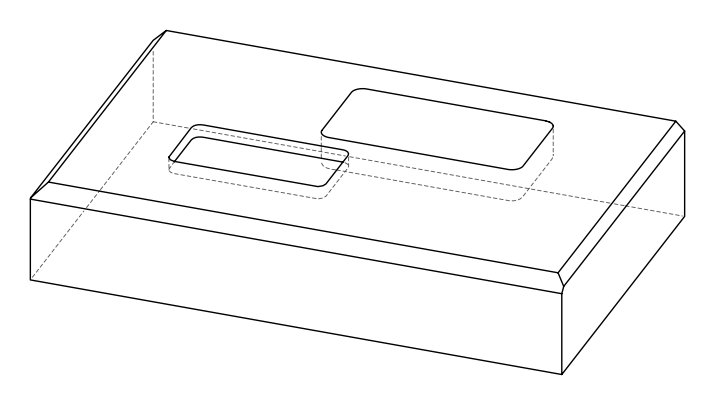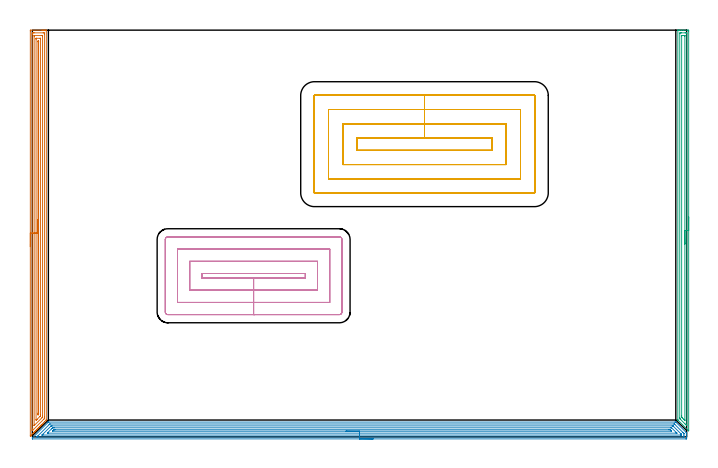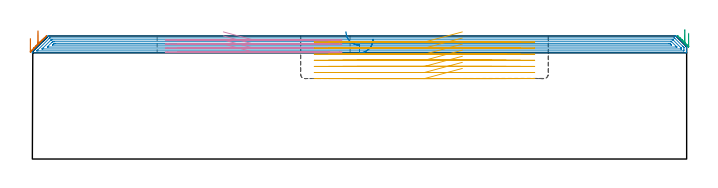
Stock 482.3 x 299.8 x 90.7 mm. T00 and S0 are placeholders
(PLAN: 5 operations, 2 tool changes, 68 min)
(1 AREA_MILL | FG_CHAMFER_SURFACE | UGT0205_001 | 11.92 min | 20881 mm3)
(2 AREA_MILL_1 | FG_CHAMFER_SURFACE_1 | UGT0205_001 | 19.19 min | 36489 mm3)
(3 AREA_MILL_2 | FG_CHAMFER_SURFACE_2 | UGT0205_001 | 7.22 min | 9268 mm3)
(4 MILL_RECTANGULAR_POCKET | POCKET_RECTANGULAR_STRAIGHT | NXT0201_011 | Follow Part, ap 3, ae 75% | 9.12 min | 116656 mm3)
(5 MILL_RECTANGULAR_POCKET_1 | POCKET_RECTANGULAR_STRAIGHT_1 | UGT0201_095 | Follow Part, ap 5, ae 75% | 20.51 min | 523767 mm3)
(TOOL UGT0205_001 | Chamfer Mill 20 x 3 x 45 deg. | D20 FL50 Z2)
(TOOL NXT0201_011 | ENDMILL 12mm [2P460-1200-NA 1630] | D12 FL38 Z6)
(TOOL UGT0201_095 | End mill 20 mm | D20 R3 FL38 Z4)
(OP 1 AREA_MILL)
G17 G21 G94 G90
T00 M6
G54
G17 G0 G90 X-1.5 Y140.2 S1061 M3
G43 Z100.7 H0
Z88.9
G94 G1 Y140.238 Z88.028 F250.
Y140.352 Z87.163
Y140.541 Z86.312
Y140.803 Z85.48
Y141.137 Z84.674
Y141.54 Z83.9
Y142.008 Z83.164
Y142.54 Z82.472
Y143.129 Z81.829
Y143.772 Z81.239
Y144.464 Z80.708
Y145.2 Z80.24
Y145.974 Z79.837
Y146.78 Z79.503
Y147.612 Z79.241
Y148.464 Z79.052
Y149.328 Z78.938
Y150.2 Z78.9
Y299.198
X-1.497 Y299.528 Z78.901
X-1.492 Y299.79 Z78.906
X-1.226 Y299.8 Z79.171
X7.068 Z87.462
X7.647 Z88.044
X7.958 Z88.354
X8.536 Z88.933
X8.847 Z89.242
X9.469 Z89.868
X9.906 Z90.306
X10.26 Y299.794 Z90.652
X10.297 Y299.79 Z90.688
X10.3 Y299.644 Z90.7
Y12.801
X10.294 Y12.396 Z90.692
X10.229 Y12.329 Z90.629
X10.181 Y12.281 Z90.58
X8.917 Y11.016 Z89.316
X8.024 Y10.124 Z88.423
X7.132 Y9.232 Z87.531
X7.068 Y9.167 Z87.465
X7.005 Y9.104 Z87.404
X6.835 Y8.934 Z87.234
X6.772 Y8.87 Z87.168
X6.709 Y8.809 Z87.108
X6.537 Y8.637 Z86.936
X6.476 Y8.575 Z86.873
X6.414 Y8.513 Z86.813
X6.24 Y8.34 Z86.639
X6.179 Y8.277 Z86.575
X6.118 Y8.218 Z86.517
X5.943 Y8.042 Z86.342
X5.882 Y7.981 Z86.279
X5.822 Y7.922 Z86.221
X5.645 Y7.745 Z86.044
X5.586 Y7.684 Z85.983
X5.527 Y7.626 Z85.926
X5.348 Y7.447 Z85.747
X5.289 Y7.388 Z85.686
X5.231 Y7.331 Z85.63
X5.05 Y7.15 Z85.449
X4.993 Y7.091 Z85.39
X4.936 Y7.035 Z85.335
X4.753 Y6.853 Z85.152
X4.696 Y6.795 Z85.093
X4.64 Y6.74 Z85.039
X4.456 Y6.555 Z84.855
X4.4 Y6.498 Z84.797
X4.345 Y6.444 Z84.744
X4.158 Y6.258 Z84.557
X4.103 Y6.202 Z84.5
X4.049 Y6.149 Z84.448
X3.861 Y5.96 Z84.26
X3.807 Y5.906 Z84.204
X3.753 Y5.853 Z84.152
X3.563 Y5.663 Z83.962
X3.511 Y5.609 Z83.907
X3.458 Y5.557 Z83.857
X3.266 Y5.366 Z83.665
X3.214 Y5.313 Z83.611
X3.162 Y5.262 Z83.561
X2.969 Y5.068 Z83.368
X2.918 Y5.016 Z83.314
X2.867 Y4.966 Z83.266
X2.671 Y4.771 Z83.07
X2.621 Y4.72 Z83.018
X2.571 Y4.671 Z82.97
X2.374 Y4.473 Z82.773
X2.325 Y4.423 Z82.722
X2.276 Y4.375 Z82.675
X2.076 Y4.176 Z82.475
X2.028 Y4.127 Z82.425
X1.98 Y4.08 Z82.379
X1.779 Y3.879 Z82.178
X1.732 Y3.83 Z82.129
X1.684 Y3.784 Z82.083
X1.482 Y3.581 Z81.881
X1.435 Y3.534 Z81.832
X1.389 Y3.488 Z81.788
X1.184 Y3.284 Z81.583
X1.139 Y3.237 Z81.536
X1.093 Y3.193 Z81.492
X0.887 Y2.986 Z81.286
X0.842 Y2.941 Z81.239
X0.798 Y2.897 Z81.197
X0.589 Y2.689 Z80.988
X0.546 Y2.644 Z80.943
X-0.937 Y1.162 Z79.461
X-1.052 Y1.048 Z79.348
X-1.195 Y0.905 Z79.204
X-1.381 Y0.717 Z79.016
X-1.492 Y0.607 Z78.905
X-1.497 Y0.606 Z78.9
X-1.499 Y0.607 Z78.899
X-1.5 Y0.825 Z78.9
Y150.2
X-0.086 Z80.314
Y296.56
X-0.083 Y297.414 Z80.317
X-0.082 Y297.448 Z80.318
X-0.047 Y297.79 Z80.353
X0.459 Y297.798 Z80.859
X0.842 Y297.799 Z81.242
X1.346 Y297.8 Z81.746
X7.958 Y297.799 Z88.358
X8.465 Y297.797 Z88.865
X8.847 Y297.79 Z89.247
X8.881 Y297.414 Z89.281
X8.883 Y297.377 Z89.283
X8.886 Y296.521 Z89.286
Y14.546
X8.882 Y13.693 Z89.282
X8.88 Y13.66 Z89.28
X8.847 Y13.409 Z89.247
X8.547 Y13.102 Z88.947
X8.251 Y12.801 Z88.651
X0.22 Y4.771 Z80.62
X0.084 Y4.639 Z80.484
X-0.047 Y4.514 Z80.353
X-0.08 Y4.771 Z80.32
X-0.083 Y4.806 Z80.317
X-0.086 Y5.663 Z80.314
Y5.702
Y150.2
X1.328 Z81.728
X1.329 Y295.141 Z81.729
X1.331 Y295.629 Z81.731
X1.333 Y295.73 Z81.733
X1.335 Y295.776 Z81.735
X1.345 Y295.79 Z81.745
X1.391 Y295.793 Z81.791
X1.562 Y295.799 Z81.962
X7.239 Y295.8 Z87.639
X7.352 Y295.798 Z87.752
X7.442 Y295.793 Z87.842
X7.466 Y295.79 Z87.866
X7.468 Y295.786 Z87.868
X7.47 Y295.764 Z87.87
X7.471 Y295.629 Z87.871
Y15.477
X7.47 Y15.074 Z87.87
X7.466 Y14.585 Z87.866
X7.465 Y14.489 Z87.865
X7.409 Y14.42 Z87.809
X7.323 Y14.329 Z87.723
X7.068 Y14.069 Z87.468
X1.339 Y8.34 Z81.739
X1.336 Y8.339 Z81.736
X1.334 Y8.34 Z81.734
X1.332 Y8.351 Z81.732
X1.329 Y8.743 Z81.729
X1.328 Y150.2 Z81.728
X2.743 Z83.143
Y292.953
X2.746 Y293.72 Z83.146
X2.749 Y293.773 Z83.149
X2.751 Y293.79 Z83.151
X2.772 Y293.792 Z83.172
X2.877 Y293.797 Z83.277
X3.088 Y293.799 Z83.488
X5.73 Z86.13
X5.928 Y293.797 Z86.328
X6.026 Y293.793 Z86.426
X6.047 Y293.79 Z86.447
X6.051 Y293.779 Z86.451
X6.052 Y293.742 Z86.452
X6.057 Y293.075 Z86.457
Y292.953
Y16.369
X6.055 Y15.601 Z86.455
X6.053 Y15.539 Z86.453
X6.05 Y15.513 Z86.45
X6.022 Y15.477 Z86.422
X5.658 Y15.108 Z86.058
X3.431 Y12.88 Z83.831
X3.352 Y12.801 Z83.752
X3.15 Y12.604 Z83.55
X2.98 Y12.441 Z83.38
X2.749 Y12.25 Z83.149
X2.744 Y12.677 Z83.144
X2.743 Y12.801 Z83.143
Y150.2
X4.157 Z84.557
X4.158 Y291.168 Z84.558
X4.159 Y291.41 Z84.559
X4.164 Y291.656 Z84.564
X4.17 Y291.79 Z84.57
X4.243 Y291.793 Z84.643
X4.4 Y291.794 Z84.8
X4.609 Y291.79 Z85.009
X4.636 Y291.783 Z85.036
X4.639 Y291.704 Z85.039
X4.641 Y291.575 Z85.041
X4.643 Y291.412 Z85.043
Y291.168
X4.642 Y17.262 Z85.042
X4.641 Y17.02 Z85.041
X4.636 Y16.694 Z85.036
X4.629 Y16.539 Z85.029
X4.47 Y16.369 Z84.87
X4.434 Y16.336 Z84.834
X4.4 Y16.309 Z84.8
X4.164 Y16.142 Z84.564
X4.16 Y16.369 Z84.56
X4.158 Y16.612 Z84.558
X4.157 Y17.262 Z84.557
Y17.506
Y150.2
Y151.072 Z84.595
Y151.936 Z84.709
Y152.788 Z84.898
Y153.62 Z85.16
Y154.426 Z85.494
Y155.2 Z85.897
Y155.936 Z86.365
Y156.628 Z86.896
Y157.271 Z87.486
Y157.86 Z88.129
Y158.392 Z88.821
Y158.86 Z89.557
Y159.263 Z90.331
Y159.597 Z91.137
Y159.859 Z91.969
Y160.048 Z92.82
Y160.162 Z93.685
Y160.2 Z94.557
G0 Z100.7
M5
M2
(OP 2 AREA_MILL_1)
G17 G21 G94 G90
T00 M6
G54
G17 G0 G90 X251.15 Y-1.5 S1061 M3
G43 Z100.7 H0
Z88.3
G94 G1 X251.112 Z87.428 F250.
X250.998 Z86.564
X250.809 Z85.712
X250.547 Z84.88
X250.213 Z84.074
X249.81 Z83.3
X249.342 Z82.564
X248.81 Z81.872
X248.221 Z81.229
X247.578 Z80.64
X246.886 Z80.108
X246.15 Z79.64
X245.376 Z79.237
X244.57 Z78.903
X243.738 Z78.641
X242.886 Z78.452
X242.022 Z78.338
X241.15 Z78.3
X0.182
X0.111 Y-1.498 Z78.302
X0.001 Y-1.491 Z78.305
Y-1.036 Z78.762
X0.003 Y-0.908 Z78.888
X0.033 Y-0.866 Z78.931
X11.359 Y10.459 Z90.258
X11.776 Y10.877 Z90.675
X11.782 Y10.881 Z90.679
X11.802 Y10.895 Z90.689
X12.253 Y10.9 Z90.7
X473.624
X474.298 Y10.895 Z90.689
X474.318 Y10.881 Z90.679
X474.324 Y10.877 Z90.675
X481.825 Y3.376 Z83.173
X482.265 Y2.935 Z82.735
X482.272 Y2.928 Z82.728
X482.293 Y2.899 Z82.697
X482.3 Y2.887 Z82.685
Y2.494 Z82.292
Y2.397 Z82.195
Y1.612 Z81.407
Y0.37 Z80.167
Y-0.153 Z79.641
Y-0.774 Z79.022
X482.297 Y-1.036 Z78.76
X482.29 Y-1.491 Z78.305
X482.137 Y-1.495 Z78.302
X481.671 Y-1.5 Z78.3
X241.15
Y-0.086 Z79.714
X4.137
X3.545 Y-0.081 Z79.719
X3.311 Y-0.079 Z79.721
X3.309 Y-0.052 Z79.748
X3.311 Y-0.042 Z79.758
X3.698 Y0.348 Z80.148
X4.079 Y0.729 Z80.529
X12.253 Y8.903 Z88.703
X12.582 Y9.228 Z89.028
X12.775 Y9.415 Z89.215
X12.842 Y9.479 Z89.279
X13.215 Y9.485 Z89.285
X472.799
X473.21 Y9.48 Z89.28
X473.257 Y9.479 Z89.279
X473.339 Y9.403 Z89.203
X473.467 Y9.28 Z89.08
X473.624 Y9.126 Z88.926
X479.374 Y3.376 Z83.176
X479.883 Y2.865 Z82.665
X480.245 Y2.494 Z82.294
X480.29 Y2.44 Z82.24
X480.294 Y2.391 Z82.191
X480.297 Y2.288 Z82.088
X480.3 Y2.083 Z81.883
X480.299 Y0.729 Z80.529
X480.296 Y0.322 Z80.122
X480.286 Y-0.079 Z79.721
X479.883 Y-0.085 Z79.715
X479.814
X241.15 Y-0.086 Z79.714
Y1.328 Z81.128
X7.782 Y1.329 Z81.129
X7.173 Y1.33 Z81.13
X7.159 Y1.332 Z81.132
X7.155 Y1.333 Z81.133
X7.157 Y1.346 Z81.146
X7.414 Y1.612 Z81.412
X7.596 Y1.796 Z81.596
X7.782 Y1.983 Z81.783
X13.588 Y7.788 Z87.588
X13.814 Y8.012 Z87.812
X13.849 Y8.043 Z87.843
X13.87 Y8.06 Z87.86
X13.899 Y8.064 Z87.864
X14.041 Y8.067 Z87.867
X14.649 Y8.071 Z87.871
X471.549
X471.836 Y8.07 Z87.87
X472.122 Y8.067 Z87.867
X472.202 Y8.065 Z87.865
X472.234 Y8.055 Z87.855
X472.255 Y8.037 Z87.837
X472.343 Y7.955 Z87.755
X472.512 Y7.788 Z87.588
X472.73 Y7.571 Z87.371
X478.095 Y2.206 Z82.006
X478.242 Y2.055 Z81.855
X478.276 Y2.016 Z81.816
X478.29 Y1.997 Z81.797
X478.293 Y1.949 Z81.749
X478.297 Y1.814 Z81.614
X478.299 Y1.612 Z81.412
X478.297 Y1.412 Z81.212
X478.29 Y1.343 Z81.143
X478.285 Y1.335 Z81.135
X478.273 Y1.332 Z81.132
X478.238 Y1.33 Z81.13
X478.095 Y1.329 Z81.129
X241.15 Y1.328 Z81.128
Y2.743 Z82.543
X11.739
X11.359 Y2.744 Z82.544
X11.103 Y2.747 Z82.547
X11.029 Y2.749 Z82.549
X11.055 Y2.794 Z82.594
X11.133 Y2.877 Z82.677
X11.359 Y3.109 Z82.909
X14.158 Y5.908 Z85.708
X14.274 Y6.024 Z85.824
X14.607 Y6.347 Z86.147
X14.935 Y6.65 Z86.45
X15.191 Y6.653 Z86.453
X15.829 Y6.657 Z86.457
X16.081
X470.3
X470.942 Y6.653 Z86.453
X471.201 Y6.65 Z86.45
X471.244 Y6.607 Z86.407
X474.518 Y3.333 Z83.133
X474.898 Y2.948 Z82.748
X475.08 Y2.76 Z82.56
X475.09 Y2.748 Z82.548
X475.083 Y2.747 Z82.547
X475.051 Y2.744 Z82.544
X475.004 Y2.743 Z82.543
X474.518
X241.15
Y4.157 Z83.957
X14.989
X14.935 Y4.159 Z83.959
X14.89 Y4.163 Z83.963
X14.875 Y4.165 Z83.965
X14.887 Y4.183 Z83.983
X14.899 Y4.199 Z83.999
X14.935 Y4.237 Z84.037
X15.829 Y5.131 Z84.931
X15.84 Y5.141 Z84.941
X15.941 Y5.231 Z85.031
X16.31 Y5.239 Z85.039
X16.517 Y5.242 Z85.042
X16.62 Y5.243 Z85.043
X16.723
X469.153
X469.946 Y5.241 Z85.041
X470.047 Y5.239 Z85.039
X470.146 Y5.236 Z85.036
X470.249 Y5.141 Z84.941
X470.942 Y4.459 Z84.259
X471.142 Y4.259 Z84.059
X471.206 Y4.191 Z83.991
X471.226 Y4.167 Z83.967
X471.227 Y4.164 Z83.964
X471.216 Y4.162 Z83.962
X471.148 Y4.158 Z83.958
X471.045 Y4.157 Z83.957
X470.942
X241.15
X240.278 Z83.995
X239.414 Z84.109
X238.562 Z84.298
X237.73 Z84.56
X236.924 Z84.894
X236.15 Z85.297
X235.414 Z85.765
X234.722 Z86.296
X234.079 Z86.886
X233.49 Z87.529
X232.958 Z88.221
X232.49 Z88.957
X232.087 Z89.731
X231.753 Z90.537
X231.491 Z91.369
X231.302 Z92.22
X231.188 Z93.085
X231.15 Z93.957
G0 Z100.7
M5
M2
(OP 3 AREA_MILL_2)
G17 G21 G94 G90
T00 M6
G54
G17 G0 G90 X483.8 Y162.1 S1061 M3
G43 Z100.7 H0
Z92.7
G94 G1 Y162.062 Z91.828 F250.
Y161.948 Z90.964
Y161.759 Z90.112
Y161.497 Z89.28
Y161.163 Z88.474
Y160.76 Z87.7
Y160.292 Z86.964
Y159.76 Z86.272
Y159.171 Z85.629
Y158.528 Z85.04
Y157.836 Z84.509
Y157.1 Z84.04
Y156.326 Z83.637
Y155.52 Z83.303
Y154.688 Z83.041
Y153.836 Z82.852
Y152.972 Z82.738
Y152.1 Z82.7
Y4.567
X483.797 Y4.414 Z82.702
X483.772 Y4.435 Z82.727
X483.619 Y4.581 Z82.88
X476.019 Y12.18 Z90.48
X475.815 Y12.389 Z90.679
X475.804 Y12.404 Z90.689
X475.8 Y12.627 Z90.7
Y299.619
X475.803 Y299.791 Z90.688
X475.811 Y299.793 Z90.68
X476.179 Y299.8 Z90.32
X476.438 Z90.062
X477.152 Z89.343
X478.392 Z88.105
X479.798 Z86.698
X483.068 Z83.429
X483.331 Y299.797 Z83.166
X483.792 Y299.791 Z82.706
X483.795 Y299.642 Z82.703
X483.799 Y299.172 Z82.701
X483.8 Y298.697 Z82.7
Y152.1
X482.386 Z84.114
X482.385 Y8.668 Z84.115
X482.384 Y8.604 Z84.116
X482.379 Y8.295 Z84.121
X482.279 Y8.382 Z84.221
X482.049 Y8.604 Z84.451
X481.565 Y9.085 Z84.935
X481.151 Y9.498 Z85.349
X477.576 Y13.074 Z88.924
X477.421 Y13.233 Z89.079
X477.297 Y13.362 Z89.203
X477.221 Y13.443 Z89.279
X477.214 Y13.968 Z89.286
X477.215 Y297.32 Z89.285
Y297.384
X477.221 Y297.79 Z89.279
X477.627 Y297.797 Z88.873
X478.035 Y297.799 Z88.465
X478.507 Y297.8 Z87.993
X481.155 Z85.345
X481.565 Y297.799 Z84.935
X482.041 Y297.797 Z84.459
X482.275 Y297.79 Z84.225
X482.379 Y297.768 Z84.121
X482.385 Y297.448 Z84.115
Y297.384
X482.386 Y152.1 Z84.114
X480.972 Z85.528
X480.971 Y12.783 Z85.529
X480.966 Y12.18 Z85.534
X480.965 Y12.149 Z85.535
X480.963 Y12.148 Z85.537
X480.923 Y12.18 Z85.577
X480.683 Y12.417 Z85.817
X480.025 Y13.074 Z86.475
X479.131 Y13.968 Z87.369
X478.917 Y14.184 Z87.583
X478.751 Y14.355 Z87.749
X478.669 Y14.442 Z87.831
X478.635 Y14.491 Z87.865
X478.634 Y14.57 Z87.866
X478.63 Y14.862 Z87.87
X478.629 Y15.155 Z87.871
X478.628 Y15.757 Z87.872
X478.629 Y295.596 Z87.871
X478.631 Y295.742 Z87.869
X478.633 Y295.777 Z87.867
X478.635 Y295.788 Z87.865
X478.65 Y295.791 Z87.85
X478.718 Y295.798 Z87.782
X480.481 Y295.8 Z86.019
X480.683 Y295.799 Z85.817
X480.884 Y295.795 Z85.616
X480.941 Y295.791 Z85.559
X480.965 Y295.787 Z85.535
X480.967 Y295.77 Z85.533
X480.97 Y295.693 Z85.53
X480.971 Y295.596 Z85.529
Y295.303
X480.972 Y152.1 Z85.528
Y151.228 Z85.567
Y150.364 Z85.68
Y149.512 Z85.869
Y148.68 Z86.132
Y147.874 Z86.465
Y147.1 Z86.868
Y146.364 Z87.337
Y145.672 Z87.868
Y145.029 Z88.457
Y144.44 Z89.101
Y143.908 Z89.793
Y143.44 Z90.528
Y143.037 Z91.302
Y142.703 Z92.108
Y142.441 Z92.94
Y142.252 Z93.792
Y142.138 Z94.657
Y142.1 Z95.528
G0 Z100.7
M5
M2
(OP 4 MILL_RECTANGULAR_POCKET)
G17 G21 G94 G90
T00 M6
G54
G17 G0 G90 X140.801 Y117.1 S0 M3
G43 Z100.7 H1
Z93.7
G94 G1 X163.1 Z87.725 F250.
X201.2 F500.
Y120.4
X125.
Y117.1
X163.1
Y108.1
X210.2
Y129.4
X116.
Y108.1
X163.1
Y99.1
X219.2
Y138.4
X107.
Y99.1
X163.1
Y90.1
X226.3
G3 X228.2 Y92. R1.9
G1 Y145.5
G3 X226.3 Y147.4 R1.9
G1 X99.9
G3 X98. Y145.5 R1.9
G1 Y92.
G3 X99.9 Y90.1 R1.9
G1 X163.1
X164.1
G0 X140.801 Y117.1 Z90.725
G1 X163.1 Z84.75 F250.
X201.2 F500.
Y120.4
X125.
Y117.1
X163.1
Y108.1
X210.2
Y129.4
X116.
Y108.1
X163.1
Y99.1
X219.2
Y138.4
X107.
Y99.1
X163.1
Y90.1
X226.3
G3 X228.2 Y92. R1.9
G1 Y145.5
G3 X226.3 Y147.4 R1.9
G1 X99.9
G3 X98. Y145.5 R1.9
G1 Y92.
G3 X99.9 Y90.1 R1.9
G1 X163.1
X164.1
G0 X140.801 Y117.1 Z87.75
G1 X163.1 Z81.775 F250.
X201.2 F500.
Y120.4
X125.
Y117.1
X163.1
Y108.1
X210.2
Y129.4
X116.
Y108.1
X163.1
Y99.1
X219.2
Y138.4
X107.
Y99.1
X163.1
Y90.1
X226.3
G3 X228.2 Y92. R1.9
G1 Y145.5
G3 X226.3 Y147.4 R1.9
G1 X99.9
G3 X98. Y145.5 R1.9
G1 Y92.
G3 X99.9 Y90.1 R1.9
G1 X163.1
X164.1
G0 X140.801 Y117.1 Z84.775
G1 X163.1 Z78.8 F250.
X201.2 F500.
Y120.4
X125.
Y117.1
X163.1
Y108.1
X210.2
Y129.4
X116.
Y108.1
X163.1
Y99.1
X219.2
Y138.4
X107.
Y99.1
X163.1
Y90.1
X226.3
G3 X228.2 Y92. R1.9
G1 Y145.5
G3 X226.3 Y147.4 R1.9
G1 X99.9
G3 X98. Y145.5 R1.9
G1 Y92.
G3 X99.9 Y90.1 R1.9
G1 X163.1
X164.1
G0 Z100.7
M5
M2
(OP 5 MILL_RECTANGULAR_POCKET_1)
G17 G21 G94 G90
T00 M6
G54
G17 G0 G90 X316.987 Y220.3 S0 M3
G43 Z100.7 H0
Z93.7
G94 G1 X289.05 Z86.214 F250.
X239.3 F500.
Y211.2
X338.8
Y220.3
X289.05
Y230.8
X228.8
Y200.7
X349.3
Y230.8
X289.05
Y241.3
X218.3
Y190.2
X359.8
Y241.3
X289.05
Y251.8
X208.
G3 X207.8 Y251.6 R0.2
G1 Y179.9
G3 X208. Y179.7 R0.2
G1 X370.1
G3 X370.3 Y179.9 R0.2
G1 Y251.6
G3 X370.1 Y251.8 R0.2
G1 X289.05
X288.05
G0 X316.987 Y220.3 Z89.214
G1 X289.05 Z81.728 F250.
X239.3 F500.
Y211.2
X338.8
Y220.3
X289.05
Y230.8
X228.8
Y200.7
X349.3
Y230.8
X289.05
Y241.3
X218.3
Y190.2
X359.8
Y241.3
X289.05
Y251.8
X208.
G3 X207.8 Y251.6 R0.2
G1 Y179.9
G3 X208. Y179.7 R0.2
G1 X370.1
G3 X370.3 Y179.9 R0.2
G1 Y251.6
G3 X370.1 Y251.8 R0.2
G1 X289.05
X288.05
G0 X316.987 Y220.3 Z84.728
G1 X289.05 Z77.243 F250.
X239.3 F500.
Y211.2
X338.8
Y220.3
X289.05
Y230.8
X228.8
Y200.7
X349.3
Y230.8
X289.05
Y241.3
X218.3
Y190.2
X359.8
Y241.3
X289.05
Y251.8
X208.
G3 X207.8 Y251.6 R0.2
G1 Y179.9
G3 X208. Y179.7 R0.2
G1 X370.1
G3 X370.3 Y179.9 R0.2
G1 Y251.6
G3 X370.1 Y251.8 R0.2
G1 X289.05
X288.05
G0 X316.987 Y220.3 Z80.243
G1 X289.05 Z72.757 F250.
X239.3 F500.
Y211.2
X338.8
Y220.3
X289.05
Y230.8
X228.8
Y200.7
X349.3
Y230.8
X289.05
Y241.3
X218.3
Y190.2
X359.8
Y241.3
X289.05
Y251.8
X208.
G3 X207.8 Y251.6 R0.2
G1 Y179.9
G3 X208. Y179.7 R0.2
G1 X370.1
G3 X370.3 Y179.9 R0.2
G1 Y251.6
G3 X370.1 Y251.8 R0.2
G1 X289.05
X288.05
G0 X316.987 Y220.3 Z75.757
G1 X289.05 Z68.271 F250.
X239.3 F500.
Y211.2
X338.8
Y220.3
X289.05
Y230.8
X228.8
Y200.7
X349.3
Y230.8
X289.05
Y241.3
X218.3
Y190.2
X359.8
Y241.3
X289.05
Y251.8
X208.
G3 X207.8 Y251.6 R0.2
G1 Y179.9
G3 X208. Y179.7 R0.2
G1 X370.1
G3 X370.3 Y179.9 R0.2
G1 Y251.6
G3 X370.1 Y251.8 R0.2
G1 X289.05
X288.05
G0 X316.987 Y220.3 Z71.271
G1 X289.05 Z63.786 F250.
X239.3 F500.
Y211.2
X338.8
Y220.3
X289.05
Y230.8
X228.8
Y200.7
X349.3
Y230.8
X289.05
Y241.3
X218.3
Y190.2
X359.8
Y241.3
X289.05
Y251.8
X208.
G3 X207.8 Y251.6 R0.2
G1 Y179.9
G3 X208. Y179.7 R0.2
G1 X370.1
G3 X370.3 Y179.9 R0.2
G1 Y251.6
G3 X370.1 Y251.8 R0.2
G1 X289.05
X288.05
G0 X316.987 Y220.3 Z66.786
G1 X289.05 Z59.3 F250.
X239.3 F500.
Y211.2
X338.8
Y220.3
X289.05
Y230.8
X228.8
Y200.7
X349.3
Y230.8
X289.05
Y241.3
X218.3
Y190.2
X359.8
Y241.3
X289.05
Y251.8
X208.
G3 X207.8 Y251.6 R0.2
G1 Y179.9
G3 X208. Y179.7 R0.2
G1 X370.1
G3 X370.3 Y179.9 R0.2
G1 Y251.6
G3 X370.1 Y251.8 R0.2
G1 X289.05
X288.05
G0 Z100.7
M5
M2
